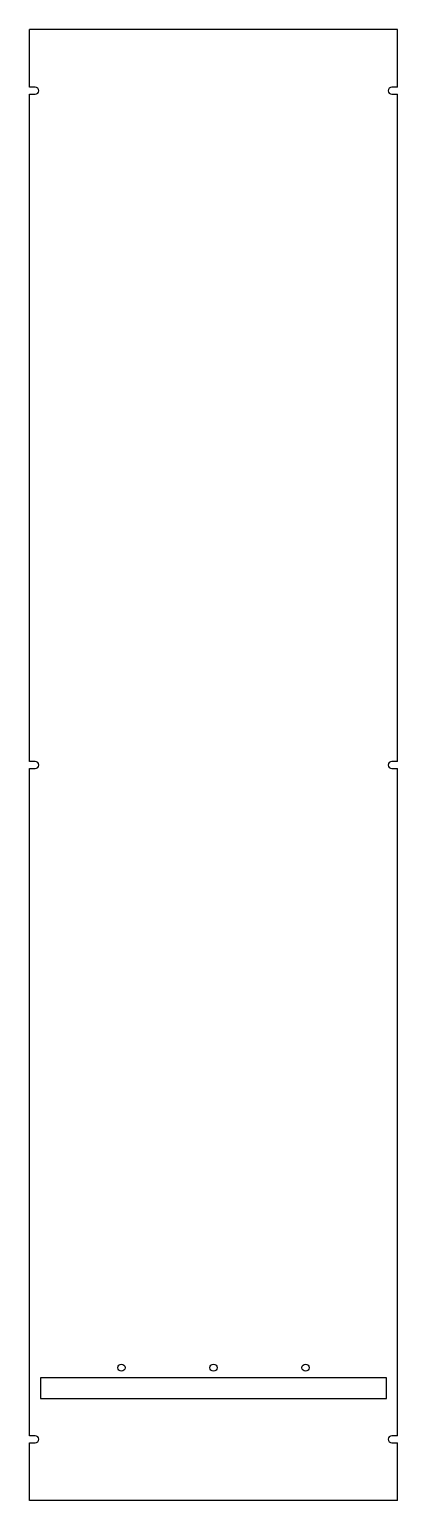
# Model space of a CAD drawing. Extents: x -6 to 0, y -24 to 0.
import ezdxf

# ---------------------------------------------------------------- set-up
doc = ezdxf.new("R2010")
doc.units = 0
doc.layers.get('0').update_dxf_attribs({"linetype": 'CONTINUOUS'})

msp = doc.modelspace()

# ---------------------------------------------------------------- linework, layer by layer
at = {"color": 7, "linetype": 'CONTINUOUS'}
for p, q in [((-6, -0.9425), (-6, 0)), ((0, 0), (-6, 0)), ((0, -0.9425), (0, 0)), ((-5.90625, -0.9425), (-6, -0.9425)), ((0, -0.9425), (-0.09375, -0.9425)), ((-6, -1.0575), (-5.90625, -1.0575)), ((-6, -11.9425), (-6, -1.0575)), ((-0.09375, -1.0575), (0, -1.0575)), ((0, -11.9425), (0, -1.0575)), ((-5.90625, -11.9425), (-6, -11.9425)), ((0, -11.9425), (-0.09375, -11.9425)), ((-6, -12.0575), (-5.90625, -12.0575)), ((-6, -22.9425), (-6, -12.0575)), ((-0.09375, -12.0575), (0, -12.0575)), ((0, -22.9425), (0, -12.0575)), ((-0.1825, -22), (-5.8175, -22)), ((-5.8175, -22), (-5.8175, -22.335)), ((-0.1825, -22.335), (-0.1825, -22)), ((-5.8175, -22.335), (-0.1825, -22.335)), ((-5.90625, -22.9425), (-6, -22.9425)), ((0, -22.9425), (-0.09375, -22.9425)), ((-6, -23.0575), (-5.90625, -23.0575)), ((-6, -24), (-6, -23.0575)), ((-0.09375, -23.0575), (0, -23.0575)), ((0, -24), (0, -23.0575)), ((0, -24), (-6, -24))]:
    msp.add_line(p, q, dxfattribs=at)
for centre in [(-4.5, -21.8325), (-3, -21.8325), (-1.5, -21.8325)]:
    msp.add_circle(centre, 0.058, dxfattribs=at)
for centre, start, end in [((-5.90625, -1), 270, 90), ((-0.09375, -1), 90, 270), ((-5.90625, -12), 270, 90), ((-0.09375, -12), 90, 270), ((-5.90625, -23), 270, 90), ((-0.09375, -23), 90, 270)]:
    msp.add_arc(centre, 0.0575, start, end, dxfattribs=at)

doc.saveas('drawing.dxf')
